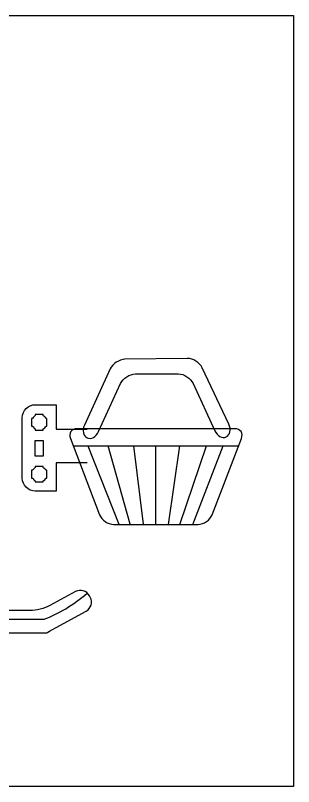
# Model space of a CAD drawing. Extents: x 0 to 879, y 0 to 842.
# Drawn here: x 575 to 879, y 0 to 842 of the extents above; entities that cross this region are included whole.
import ezdxf

# ---------------------------------------------------------------- set-up
doc = ezdxf.new("R2010")
doc.units = 0
doc.header["$MEASUREMENT"] = 0
doc.layers.add('LAYER_1', color=7, linetype='CONTINUOUS')

msp = doc.modelspace()

# ---------------------------------------------------------------- linework, layer by layer
at = {"layer": 'LAYER_1'}
msp.add_lwpolyline([(0, 841.89), (878.58, 841.89), (878.58, 0), (0, 0), (0, 841.89)], dxfattribs=at)
at = {"layer": 'LAYER_1', "color": 7}
msp.add_lwpolyline([(604.91, 360.89), (596.4, 360.89), (596.4, 377.9), (604.91, 377.9), (604.91, 360.89)], dxfattribs=at)
at = {"layer": 'LAYER_1', "color": 250}
for points in [[(637.83, 371.95), (818.17, 371.95)], [(653.67, 371.95), (687.67, 286.65)], [(700, 286.65), (676, 371.95)], [(714.67, 286.65), (704, 371.95)], [(728.17, 286.26), (728.17, 371.95)], [(742, 286.26), (754.33, 371.95)], [(754.33, 286.26), (783.33, 371.95)], [(768.67, 286.26), (801.67, 371.95)]]:
    msp.add_lwpolyline(points, dxfattribs=at)
at = {"layer": 'LAYER_1'}
for points, knots in [([(807.89, 395.55), (810.56, 389.91), (809.27, 383.7), (805.03, 381.75), (800.78, 379.79), (795.17, 382.83), (792.57, 388.49), (792.57, 388.49), (768.75, 440.23), (768.75, 440.23), (766.14, 445.9), (758.9, 450.52), (752.67, 450.52), (752.67, 450.52), (705.75, 450.45), (705.75, 450.45), (699.51, 450.44), (692.27, 445.8), (689.67, 440.13), (689.67, 440.13), (665.44, 387.49), (665.44, 387.49), (662.83, 381.83), (657.22, 378.79), (652.98, 380.75), (648.73, 382.7), (647.39, 388.94), (650, 394.6), (650, 394.6), (678.26, 455.99), (678.26, 455.99), (680.86, 461.66), (688.1, 466.36), (694.33, 466.45), (694.33, 466.45), (762.47, 467.39), (762.47, 467.39), (768.71, 467.48), (775.99, 462.94), (778.66, 457.3), (778.66, 457.3), (807.89, 395.55), (807.89, 395.55)], [0, 0, 0, 0, 1, 1, 1, 2, 2, 2, 3, 3, 3, 4, 4, 4, 5, 5, 5, 6, 6, 6, 7, 7, 7, 8, 8, 8, 9, 9, 9, 10, 10, 10, 11, 11, 11, 12, 12, 12, 13, 13, 13, 14, 14, 14, 14]), ([(789.72, 296.85), (787.49, 291.02), (780.56, 286.26), (774.33, 286.26), (774.33, 286.26), (682, 286.26), (682, 286.26), (675.77, 286.26), (668.84, 291.02), (666.61, 296.85), (666.61, 296.85), (634.72, 380.06), (634.72, 380.06), (632.49, 385.88), (635.77, 390.64), (642, 390.64), (642, 390.64), (814.33, 390.64), (814.33, 390.64), (820.56, 390.64), (823.84, 385.88), (821.61, 380.06), (821.61, 380.06), (789.72, 296.85), (789.72, 296.85)], [0, 0, 0, 0, 1, 1, 1, 2, 2, 2, 3, 3, 3, 4, 4, 4, 5, 5, 5, 6, 6, 6, 7, 7, 7, 8, 8, 8, 8])]:
    msp.add_open_spline(points, degree=3, knots=knots, dxfattribs=at)
at = {"layer": 'LAYER_1', "color": 250}
for points, knots in [([(807.89, 395.55), (810.56, 389.91), (809.27, 383.7), (805.03, 381.75), (800.78, 379.79), (795.17, 382.83), (792.57, 388.49), (792.57, 388.49), (768.75, 440.23), (768.75, 440.23), (766.14, 445.9), (758.9, 450.52), (752.67, 450.52), (752.67, 450.52), (705.75, 450.45), (705.75, 450.45), (699.51, 450.44), (692.27, 445.8), (689.67, 440.13), (689.67, 440.13), (665.44, 387.49), (665.44, 387.49), (662.83, 381.83), (657.22, 378.79), (652.98, 380.75), (648.73, 382.7), (647.39, 388.94), (650, 394.6), (650, 394.6), (678.26, 455.99), (678.26, 455.99), (680.86, 461.66), (688.1, 466.36), (694.33, 466.45), (694.33, 466.45), (762.47, 467.39), (762.47, 467.39), (768.71, 467.48), (775.99, 462.94), (778.66, 457.3), (778.66, 457.3), (807.89, 395.55), (807.89, 395.55)], [0, 0, 0, 0, 1, 1, 1, 2, 2, 2, 3, 3, 3, 4, 4, 4, 5, 5, 5, 6, 6, 6, 7, 7, 7, 8, 8, 8, 9, 9, 9, 10, 10, 10, 11, 11, 11, 12, 12, 12, 13, 13, 13, 14, 14, 14, 14]), ([(653.18, 353.32), (653.18, 353.32), (619.08, 353.32), (619.08, 353.32), (619.08, 353.32), (619.08, 322.63), (619.08, 322.63), (619.08, 322.63), (596.4, 322.63), (596.4, 322.63), (588.57, 322.63), (582.23, 328.98), (582.23, 336.8), (582.23, 336.8), (582.23, 402.69), (582.23, 402.69), (582.23, 410.52), (588.57, 416.87), (596.4, 416.87), (596.4, 416.87), (619.08, 416.87), (619.08, 416.87), (619.08, 416.87), (619.08, 390.17), (619.08, 390.17), (619.08, 390.17), (653.18, 390.17), (653.18, 390.17)], [0, 0, 0, 0, 1, 1, 1, 2, 2, 2, 3, 3, 3, 4, 4, 4, 5, 5, 5, 6, 6, 6, 7, 7, 7, 8, 8, 8, 9, 9, 9, 9]), ([(789.72, 296.85), (787.49, 291.02), (780.56, 286.26), (774.33, 286.26), (774.33, 286.26), (682, 286.26), (682, 286.26), (675.77, 286.26), (668.84, 291.02), (666.61, 296.85), (666.61, 296.85), (634.72, 380.06), (634.72, 380.06), (632.49, 385.88), (635.77, 390.64), (642, 390.64), (642, 390.64), (814.33, 390.64), (814.33, 390.64), (820.56, 390.64), (823.84, 385.88), (821.61, 380.06), (821.61, 380.06), (789.72, 296.85), (789.72, 296.85)], [0, 0, 0, 0, 1, 1, 1, 2, 2, 2, 3, 3, 3, 4, 4, 4, 5, 5, 5, 6, 6, 6, 7, 7, 7, 8, 8, 8, 8]), ([(656.43, 206.8), (659.41, 201.32), (657.36, 194.4), (651.89, 191.42), (651.89, 191.42), (619.13, 173.6), (619.13, 173.6), (613.65, 170.62), (609.17, 168.1), (609.17, 168), (609.17, 167.89), (604.06, 167.81), (597.83, 167.81), (597.83, 167.81), (254.51, 167.81), (254.51, 167.81), (248.27, 167.81), (243.17, 168.05), (243.17, 168.34), (243.17, 168.62), (243.08, 168.7), (242.97, 168.49), (242.86, 168.29), (238.28, 170.56), (232.81, 173.54), (232.81, 173.54), (199.94, 191.42), (199.94, 191.42), (194.46, 194.4), (192.41, 201.32), (195.39, 206.8), (195.39, 206.8), (196.21, 208.3), (196.21, 208.3), (199.19, 213.78), (206.11, 215.82), (211.59, 212.84), (211.59, 212.84), (239.59, 197.61), (239.59, 197.61), (245.06, 194.63), (254.65, 192.19), (260.89, 192.19), (260.89, 192.19), (590.94, 192.19), (590.94, 192.19), (597.17, 192.19), (606.76, 194.63), (612.24, 197.61), (612.24, 197.61), (640.24, 212.84), (640.24, 212.84), (645.71, 215.82), (652.63, 213.78), (655.61, 208.3), (655.61, 208.3), (656.43, 206.8), (656.43, 206.8)], [0, 0, 0, 0, 1, 1, 1, 2, 2, 2, 3, 3, 3, 4, 4, 4, 5, 5, 5, 6, 6, 6, 7, 7, 7, 8, 8, 8, 9, 9, 9, 10, 10, 10, 11, 11, 11, 12, 12, 12, 13, 13, 13, 14, 14, 14, 15, 15, 15, 16, 16, 16, 17, 17, 17, 18, 18, 18, 19, 19, 19, 19]), ([(197.12, 209.97), (217.02, 198.04), (235.94, 188.5), (253.33, 182.67), (253.33, 182.67), (606, 182.67), (606, 182.67), (621.81, 188.34), (637.52, 198.37), (653.18, 211)], [0, 0, 0, 0, 1, 1, 1, 2, 2, 2, 3, 3, 3, 3])]:
    msp.add_open_spline(points, degree=3, knots=knots, dxfattribs=at)
at = {"layer": 'LAYER_1', "color": 7}
for points in [[(609.16, 393.49), (609.16, 393.49), (608.02, 393.49), (608.02, 393.49), (607.27, 392.2), (606.2, 391.13), (604.91, 390.38), (604.91, 390.38), (604.91, 389.24), (604.91, 389.24), (604.91, 389.24), (600.65, 389.24), (600.65, 389.24), (600.65, 389.24), (596.4, 389.24), (596.4, 389.24), (596.4, 389.24), (596.4, 390.38), (596.4, 390.38), (595.11, 391.13), (594.04, 392.2), (593.29, 393.49), (593.29, 393.49), (592.15, 393.49), (592.15, 393.49), (592.15, 393.49), (592.15, 397.74), (592.15, 397.74), (592.15, 397.74), (592.15, 402), (592.15, 402), (592.15, 402), (593.29, 402), (593.29, 402), (594.04, 403.29), (595.11, 404.36), (596.4, 405.11), (596.4, 405.11), (596.4, 406.25), (596.4, 406.25), (596.4, 406.25), (600.65, 406.25), (600.65, 406.25), (600.65, 406.25), (604.91, 406.25), (604.91, 406.25), (604.91, 406.25), (604.91, 405.11), (604.91, 405.11), (606.2, 404.36), (607.27, 403.29), (608.02, 402), (608.02, 402), (609.16, 402), (609.16, 402), (609.16, 402), (609.16, 397.74), (609.16, 397.74), (609.16, 397.74), (609.16, 393.49), (609.16, 393.49)], [(609.16, 336.8), (609.16, 336.8), (608.02, 336.8), (608.02, 336.8), (607.27, 335.51), (606.2, 334.43), (604.91, 333.69), (604.91, 333.69), (604.91, 332.55), (604.91, 332.55), (604.91, 332.55), (600.65, 332.55), (600.65, 332.55), (600.65, 332.55), (596.4, 332.55), (596.4, 332.55), (596.4, 332.55), (596.4, 333.69), (596.4, 333.69), (595.11, 334.43), (594.04, 335.51), (593.29, 336.8), (593.29, 336.8), (592.15, 336.8), (592.15, 336.8), (592.15, 336.8), (592.15, 341.05), (592.15, 341.05), (592.15, 341.05), (592.15, 345.3), (592.15, 345.3), (592.15, 345.3), (593.29, 345.3), (593.29, 345.3), (594.04, 346.59), (595.11, 347.67), (596.4, 348.42), (596.4, 348.42), (596.4, 349.56), (596.4, 349.56), (596.4, 349.56), (600.65, 349.56), (600.65, 349.56), (600.65, 349.56), (604.91, 349.56), (604.91, 349.56), (604.91, 349.56), (604.91, 348.42), (604.91, 348.42), (606.2, 347.67), (607.27, 346.59), (608.02, 345.3), (608.02, 345.3), (609.16, 345.3), (609.16, 345.3), (609.16, 345.3), (609.16, 341.05), (609.16, 341.05), (609.16, 341.05), (609.16, 336.8), (609.16, 336.8)]]:
    msp.add_open_spline(points, degree=3, knots=[0, 0, 0, 0, 1, 1, 1, 2, 2, 2, 3, 3, 3, 4, 4, 4, 5, 5, 5, 6, 6, 6, 7, 7, 7, 8, 8, 8, 9, 9, 9, 10, 10, 10, 11, 11, 11, 12, 12, 12, 13, 13, 13, 14, 14, 14, 15, 15, 15, 16, 16, 16, 17, 17, 17, 18, 18, 18, 19, 19, 19, 20, 20, 20, 20], dxfattribs=at)

doc.saveas('drawing.dxf')
